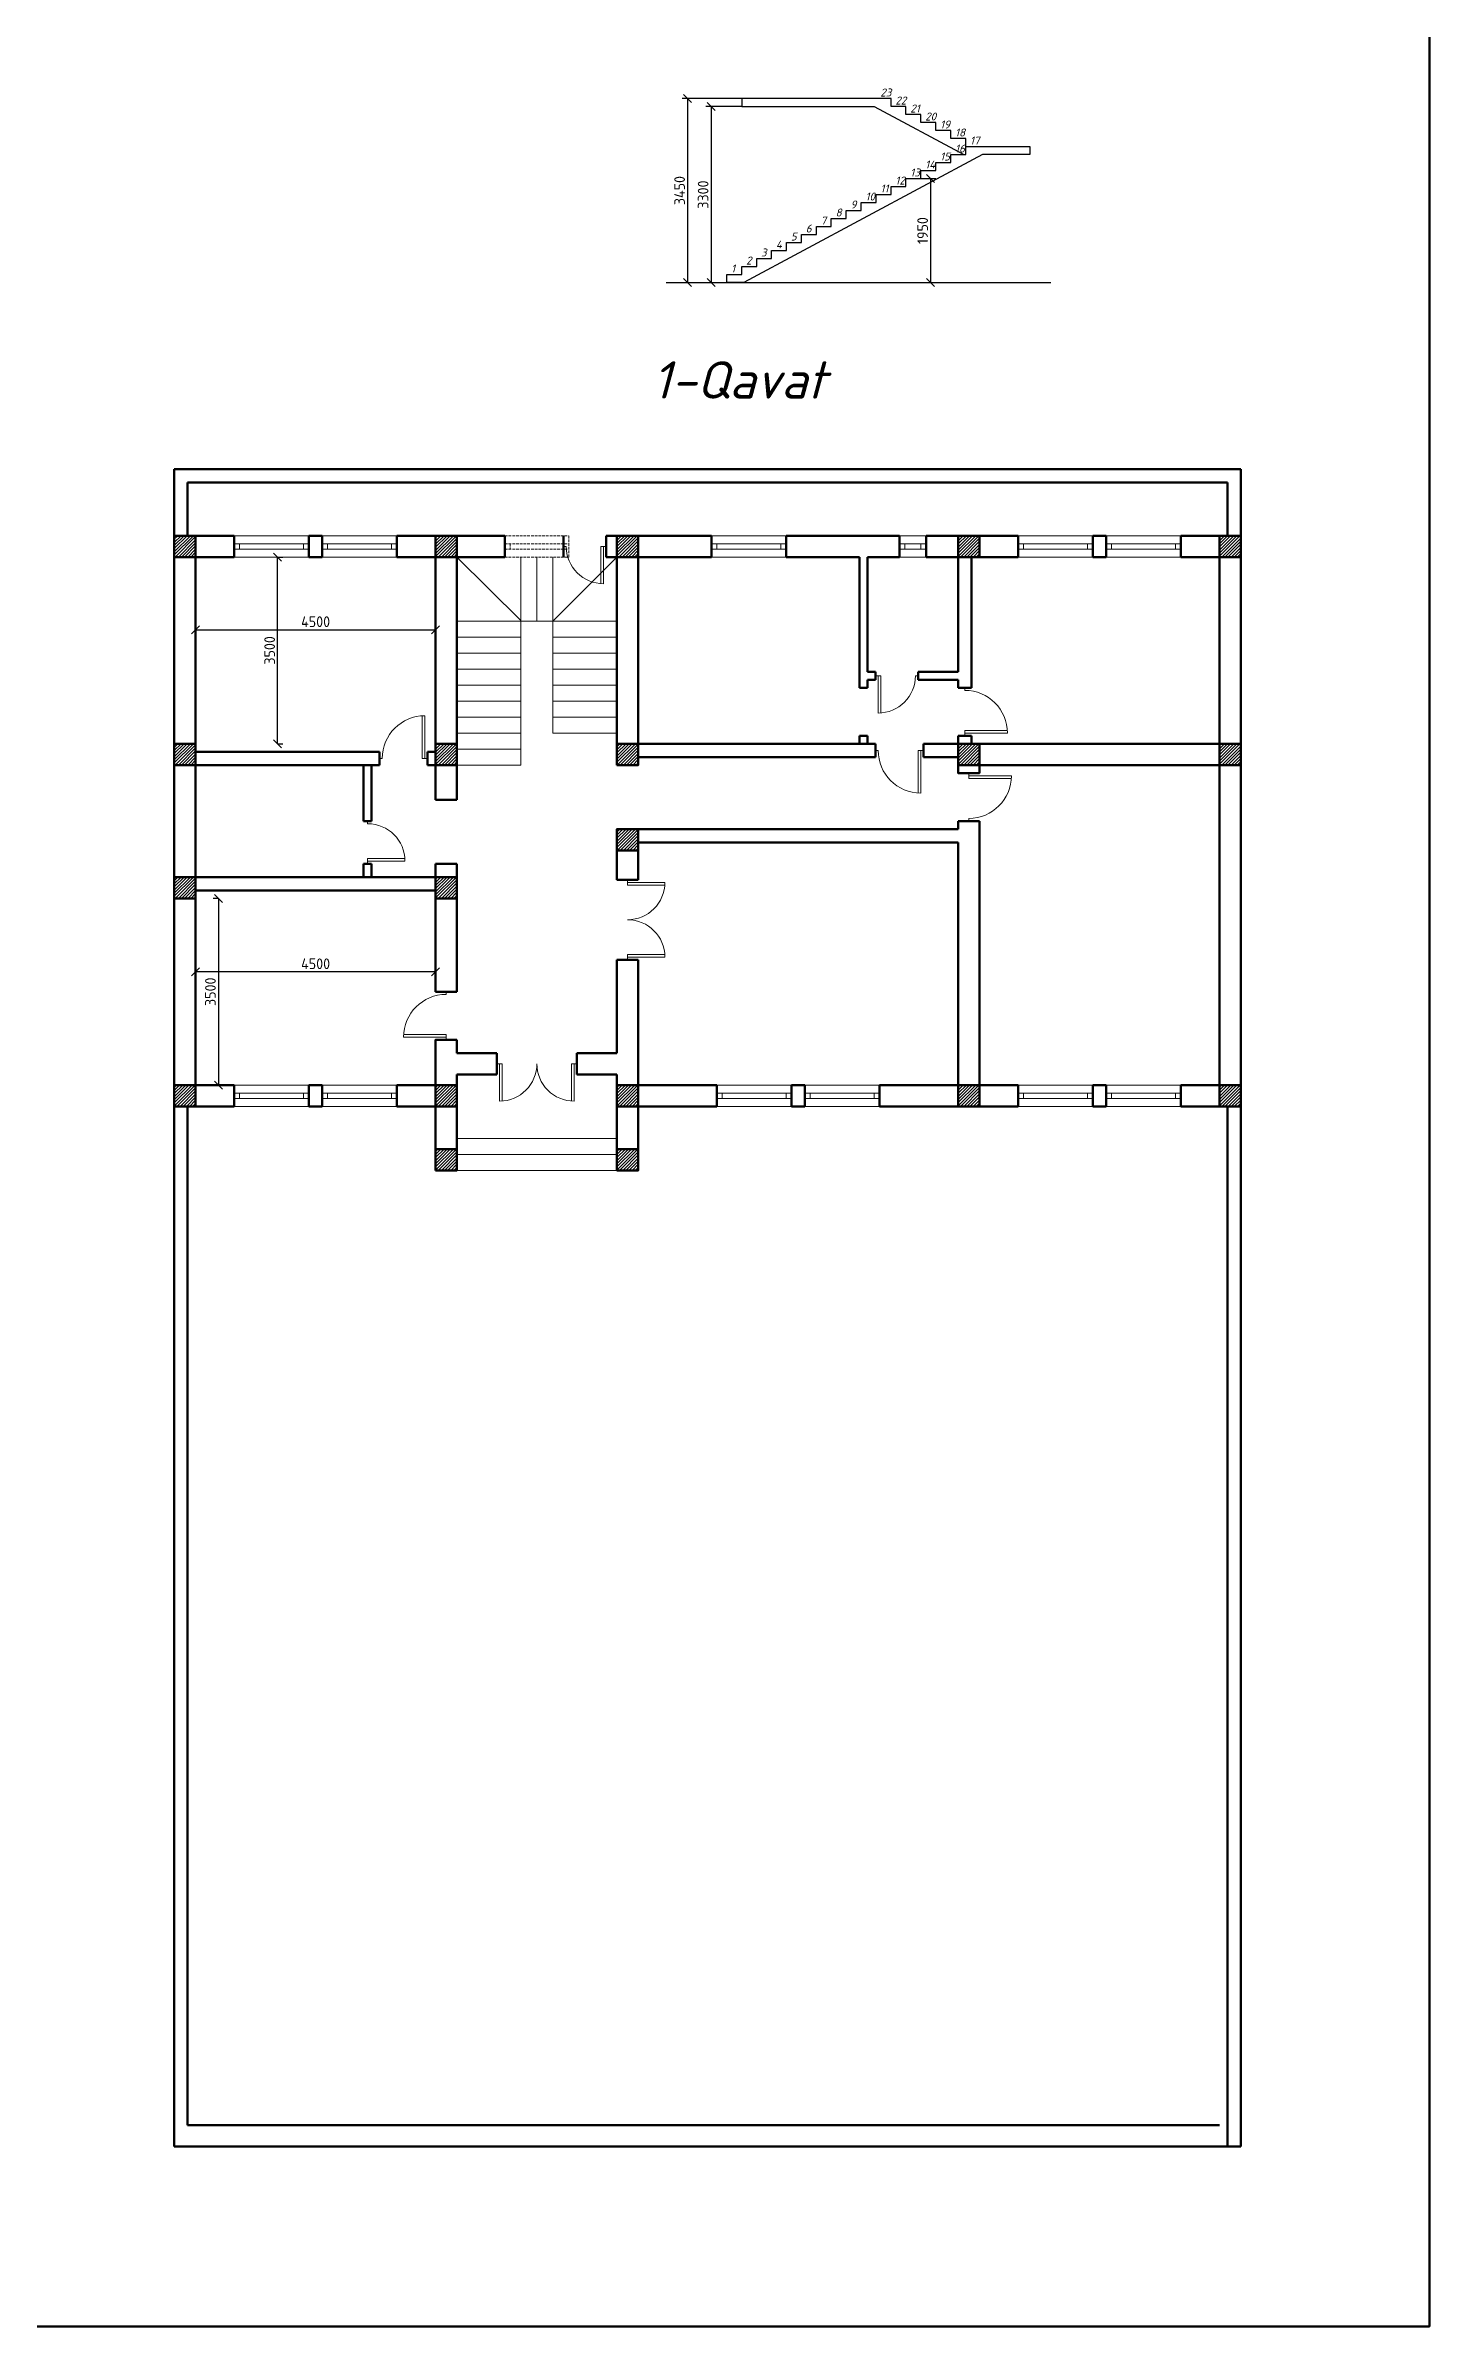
# Model space of a CAD drawing. Header units: millimetres. Extents: x -21484 to 30420, y 5001 to 139612.
# Drawn here: x 4468 to 30420, y 5001 to 47760 of the extents above; entities that cross this region are included whole.
import ezdxf

# ---------------------------------------------------------------- set-up
doc = ezdxf.new("R2010")
doc.units = ezdxf.units.MM
doc.linetypes.add('DASHED', pattern=[7, 5, -2, 0])
doc.layers.add('Razmerlar', color=7, linetype='Continuous')
doc.styles.add('GOST-2.304_Type-B', font='GOST Common.ttf')
doc.styles.get("Standard").update_dxf_attribs({"font": 'isocpeui.ttf', "height": 200})
doc.dimstyles.new('ISO-25', dxfattribs={"dimtxt": 200, "dimasz": 150, "dimexe": 100, "dimexo": 0, "dimgap": 50, "dimtad": 1, "dimtoh": 1, "dimdec": 0, "dimtxsty": 'GOST-2.304_Type-B', "dimblk": 'OBLIQUE', "dimcen": 2.5, "dimadec": 0, "dimazin": 0, "dimtfac": 1, "dimtdec": 0, "dimtmove": 0, "dimatfit": 3, "dimfxl": 0, "dimarcsym": 0})

# ---------------------------------------------------------------- blocks, each defined once
blk = doc.blocks.new('hh')
at = {"lineweight": 18}
for p, q in [((19986, 31138), (19986, 31938)), ((20036, 31138), (20036, 31937)), ((19936, 31138), (20036, 31138)), ((20836, 31138), (20786, 31138))]:
    blk.add_line(p, q, dxfattribs=at)
blk.add_arc((19986, 31138), 800, 0, 90, dxfattribs=at)
blk = doc.blocks.new('_Oblique')
at = {"color": 0, "linetype": 'ByBlock', "lineweight": -2}
blk.add_line((-0.5, -0.5), (0.5, 0.5), dxfattribs=at)
blk = doc.blocks.new('*D102')
at = {"layer": 'Defpoints', "color": 0, "lineweight": 0}
for p in [(7282, 30397), (7282, 30397), (11782, 30397)]:
    blk.add_point(p, dxfattribs=at)
at = {"layer": 'Razmerlar', "color": 0, "lineweight": -2}
for p, q in [((7282, 30397), (7282, 30497)), ((11782, 30397), (7282, 30397)), ((11782, 30397), (11782, 30497))]:
    blk.add_line(p, q, dxfattribs=at)
at = {"layer": 'Razmerlar', "color": 0, "lineweight": -2, "xscale": 150, "yscale": 150, "zscale": 150, "rotation": 180}
blk.add_blockref('_Oblique', (7282, 30397), dxfattribs=at)
at = {"layer": 'Razmerlar', "color": 0, "lineweight": -2, "xscale": 150, "yscale": 150, "zscale": 150}
blk.add_blockref('_Oblique', (11782, 30397), dxfattribs=at)
at = {"layer": 'Razmerlar', "color": 0, "lineweight": 18, "insert": (9532, 30547), "char_height": 200, "attachment_point": 5, "style": 'GOST-2.304_Type-B'}
blk.add_mtext('4500', dxfattribs=at)
blk = doc.blocks.new('*D103')
at = {"layer": 'Defpoints', "color": 0, "lineweight": 0}
for p in [(7709, 31772), (7709, 28272), (7799, 28272)]:
    blk.add_point(p, dxfattribs=at)
at = {"layer": 'Razmerlar', "color": 0, "lineweight": -2}
for p, q in [((7709, 31772), (7609, 31772)), ((7709, 31772), (7709, 28272)), ((7799, 28272), (7609, 28272))]:
    blk.add_line(p, q, dxfattribs=at)
at = {"layer": 'Razmerlar', "color": 0, "lineweight": -2, "xscale": 150, "yscale": 150, "zscale": 150}
for p, rotation in [((7709, 31772), 90), ((7709, 28272), 270)]:
    blk.add_blockref('_Oblique', p, dxfattribs=dict(at, rotation=rotation))
at = {"layer": 'Razmerlar', "color": 0, "lineweight": 18, "insert": (7559, 30022), "char_height": 200, "attachment_point": 5, "rotation": 90, "style": 'GOST-2.304_Type-B'}
blk.add_mtext('3500', dxfattribs=at)
blk = doc.blocks.new('*D104')
at = {"color": 0, "lineweight": -2}
for p, q in [((8820, 38172), (8920, 38172)), ((8820, 34672), (8820, 38172)), ((8820, 34672), (8920, 34672))]:
    blk.add_line(p, q, dxfattribs=at)
at = {"layer": 'Defpoints', "color": 0, "lineweight": 0}
for p in [(8820, 38172), (8820, 38172), (8820, 34672)]:
    blk.add_point(p, dxfattribs=at)
at = {"color": 0, "lineweight": -2, "xscale": 150, "yscale": 150, "zscale": 150}
for p, rotation in [((8820, 38172), 90), ((8820, 34672), 270)]:
    blk.add_blockref('_Oblique', p, dxfattribs=dict(at, rotation=rotation))
at = {"color": 0, "lineweight": 0, "insert": (8670, 36422), "char_height": 200, "attachment_point": 5, "rotation": 90, "style": 'GOST-2.304_Type-B'}
blk.add_mtext('3500', dxfattribs=at)
blk = doc.blocks.new('*D105')
at = {"color": 0, "lineweight": -2}
for p, q in [((7282, 36810), (7282, 36910)), ((7282, 36810), (11782, 36810)), ((11782, 36810), (11782, 36910))]:
    blk.add_line(p, q, dxfattribs=at)
at = {"layer": 'Defpoints', "color": 0, "lineweight": 0}
for p in [(7282, 36810), (11782, 36810), (11782, 36810)]:
    blk.add_point(p, dxfattribs=at)
at = {"color": 0, "lineweight": -2, "xscale": 150, "yscale": 150, "zscale": 150, "rotation": 180}
blk.add_blockref('_Oblique', (7282, 36810), dxfattribs=at)
at = {"color": 0, "lineweight": -2, "xscale": 150, "yscale": 150, "zscale": 150}
blk.add_blockref('_Oblique', (11782, 36810), dxfattribs=at)
at = {"color": 0, "lineweight": 0, "insert": (9532, 36960), "char_height": 200, "attachment_point": 5, "style": 'GOST-2.304_Type-B'}
blk.add_mtext('4500', dxfattribs=at)
blk = doc.blocks.new('kjk')
at = {"lineweight": 18}
for p, q in [((10507, 33222), (10507, 33172)), ((10507, 32422), (10507, 32522)), ((10507, 32522), (11205, 32522)), ((10507, 32472), (11207, 32472))]:
    blk.add_line(p, q, dxfattribs=at)
blk.add_arc((10507, 32472), 700, 0, 90, dxfattribs=at)
blk = doc.blocks.new('*D107')
at = {"color": 0, "lineweight": -2}
for p, q in [((17523, 46767), (16408, 46767)), ((16508, 46767), (16508, 43317)), ((16508, 43317), (16608, 43317))]:
    blk.add_line(p, q, dxfattribs=at)
at = {"layer": 'Defpoints', "color": 0, "lineweight": 0}
for p in [(17523, 46767), (16508, 43317), (16508, 43317)]:
    blk.add_point(p, dxfattribs=at)
at = {"color": 0, "lineweight": -2, "xscale": 150, "yscale": 150, "zscale": 150}
for p, rotation in [((16508, 46767), 90), ((16508, 43317), 270)]:
    blk.add_blockref('_Oblique', p, dxfattribs=dict(at, rotation=rotation))
at = {"color": 0, "lineweight": 0, "insert": (16358, 45042), "char_height": 200, "attachment_point": 5, "rotation": 90, "style": 'GOST-2.304_Type-B'}
blk.add_mtext('3450', dxfattribs=at)
blk = doc.blocks.new('*D108')
at = {"color": 0, "lineweight": -2}
for p, q in [((17523, 46617), (16849, 46617)), ((16949, 46617), (16949, 43317)), ((16949, 43317), (17049, 43317))]:
    blk.add_line(p, q, dxfattribs=at)
at = {"layer": 'Defpoints', "color": 0, "lineweight": 0}
for p in [(17523, 46617), (16949, 43317), (16949, 43317)]:
    blk.add_point(p, dxfattribs=at)
at = {"color": 0, "lineweight": -2, "xscale": 150, "yscale": 150, "zscale": 150}
for p, rotation in [((16949, 46617), 90), ((16949, 43317), 270)]:
    blk.add_blockref('_Oblique', p, dxfattribs=dict(at, rotation=rotation))
at = {"color": 0, "lineweight": 0, "insert": (16799, 44967), "char_height": 200, "attachment_point": 5, "rotation": 90, "style": 'GOST-2.304_Type-B'}
blk.add_mtext('3300', dxfattribs=at)
blk = doc.blocks.new('*D109')
at = {"color": 0, "lineweight": -2}
for p, q in [((20883, 45267), (21166, 45267)), ((21066, 45267), (21066, 43317)), ((20883, 43317), (21166, 43317))]:
    blk.add_line(p, q, dxfattribs=at)
at = {"layer": 'Defpoints', "color": 0, "lineweight": 0}
for p in [(20883, 45267), (20883, 43317), (21066, 43317)]:
    blk.add_point(p, dxfattribs=at)
at = {"color": 0, "lineweight": -2, "xscale": 150, "yscale": 150, "zscale": 150}
for p, rotation in [((21066, 45267), 90), ((21066, 43317), 270)]:
    blk.add_blockref('_Oblique', p, dxfattribs=dict(at, rotation=rotation))
at = {"color": 0, "lineweight": 0, "insert": (20916, 44292), "char_height": 200, "attachment_point": 5, "rotation": 90, "style": 'GOST-2.304_Type-B'}
blk.add_mtext('1950', dxfattribs=at)
blk = doc.blocks.new('hhjk')
at = {"lineweight": 0}
for p, q in [((15382, 32122), (15382, 32022)), ((15382, 32072), (16082, 32072)), ((15382, 32022), (16080, 32022)), ((15382, 30622), (15382, 30722)), ((15382, 30722), (16080, 30722)), ((15382, 30672), (16082, 30672))]:
    blk.add_line(p, q, dxfattribs=at)
for centre, start, end in [((15382, 32072), 270, 0), ((15382, 30672), 0, 90)]:
    blk.add_arc(centre, 700, start, end, dxfattribs=at)

msp = doc.modelspace()

# ---------------------------------------------------------------- hatches: boundary and pattern name
at = {"lineweight": 18}
h = msp.add_hatch(dxfattribs=at)
h.set_pattern_fill('ANSI31', color=6, scale=13)
h.set_pattern_definition([(45, (17707.945, 3333.958), (-29.185832, 29.185832), [])])
h.paths.add_polyline_path([(6881.5, 38172.2), (7281.5, 38172.2), (7281.5, 38572.2), (6881.5, 38572.2)])
h = msp.add_hatch(dxfattribs=at)
h.set_pattern_fill('ANSI31', color=6, scale=13)
h.set_pattern_definition([(45, (10907.945, 3333.958), (-29.18583, 29.18583), [])])
h.paths.add_polyline_path([(11781.5, 38172.2), (12181.5, 38172.2), (12181.5, 38572.2), (11781.5, 38572.2)])
h = msp.add_hatch(dxfattribs=at)
h.set_pattern_fill('ANSI31', color=6, scale=13)
h.set_pattern_definition([(45, (6707.945, 3333.958), (-29.185832, 29.185832), [])])
h.paths.add_polyline_path([(15181.5, 38172.2), (15581.5, 38172.2), (15581.5, 38572.2), (15181.5, 38572.2)])
h = msp.add_hatch(dxfattribs=at)
h.set_pattern_fill('ANSI31', color=6, scale=13)
h.set_pattern_definition([(45, (2607.945, 3333.958), (-29.185832, 29.185832), [])])
h.paths.add_polyline_path([(21581.5, 38172.2), (21981.5, 38172.2), (21981.5, 38572.2), (21581.5, 38572.2)])
h = msp.add_hatch(dxfattribs=at)
h.set_pattern_fill('ANSI31', color=6, scale=13)
h.set_pattern_definition([(45, (-1892.055, 3333.958), (-29.185832, 29.185832), [])])
h.paths.add_polyline_path([(26481.5, 38172.2), (26881.5, 38172.2), (26881.5, 38572.2), (26481.5, 38572.2)])
h = msp.add_hatch(dxfattribs=at)
h.set_pattern_fill('ANSI31', color=6, scale=13)
h.set_pattern_definition([(45, (17707.945, -566.042), (-29.185832, 29.185832), [])])
h.paths.add_polyline_path([(6881.5, 34272.2), (7281.5, 34272.2), (7281.5, 34672.2), (6881.5, 34672.2)])
h = msp.add_hatch(dxfattribs=at)
h.set_pattern_fill('ANSI31', color=6, scale=13)
h.set_pattern_definition([(45, (10907.945, -566.042), (-29.18583, 29.18583), [])])
h.paths.add_polyline_path([(11781.5, 34272.2), (12181.5, 34272.2), (12181.5, 34672.2), (11781.5, 34672.2)])
h = msp.add_hatch(dxfattribs=at)
h.set_pattern_fill('ANSI31', color=6, scale=13)
h.set_pattern_definition([(45, (6707.945, -416.042), (-29.185832, 29.185832), [])])
h.paths.add_polyline_path([(15181.5, 34272.2), (15581.5, 34272.2), (15581.5, 34672.2), (15181.5, 34672.2)])
h = msp.add_hatch(dxfattribs=at)
h.set_pattern_fill('ANSI31', color=6, scale=13)
h.set_pattern_definition([(45, (2607.945, -566.042), (-29.185832, 29.185832), [])])
h.paths.add_polyline_path([(21581.5, 34272.2), (21981.5, 34272.2), (21981.5, 34672.2), (21581.5, 34672.2)])
h = msp.add_hatch(dxfattribs=at)
h.set_pattern_fill('ANSI31', color=6, scale=13)
h.set_pattern_definition([(45, (-1892.055, -566.042), (-29.185832, 29.185832), [])])
h.paths.add_polyline_path([(26481.5, 34272.2), (26881.5, 34272.2), (26881.5, 34672.2), (26481.5, 34672.2)])
h = msp.add_hatch(dxfattribs=at)
h.set_pattern_fill('ANSI31', color=6, scale=13)
h.set_pattern_definition([(45, (6707.945, -2016.042), (-29.185832, 29.185832), [])])
h.paths.add_polyline_path([(15181.5, 32672.2), (15581.5, 32672.2), (15581.5, 33072.2), (15181.5, 33072.2)])
h = msp.add_hatch(dxfattribs=at)
h.set_pattern_fill('ANSI31', color=6, scale=13)
h.set_pattern_definition([(45, (17707.945, -3066.042), (-29.185832, 29.185832), [])])
h.paths.add_polyline_path([(6881.5, 31772.2), (7281.5, 31772.2), (7281.5, 32172.2), (6881.5, 32172.2)])
h = msp.add_hatch(dxfattribs=at)
h.set_pattern_fill('ANSI31', color=6, scale=13)
h.set_pattern_definition([(45, (10907.945, -3066.042), (-29.18583, 29.18583), [])])
h.paths.add_polyline_path([(11781.5, 31772.2), (12181.5, 31772.2), (12181.5, 32172.2), (11781.5, 32172.2)])
h = msp.add_hatch(dxfattribs=at)
h.set_pattern_fill('ANSI31', color=6, scale=13)
h.set_pattern_definition([(45, (6007.945, -6966.042), (-29.18583, 29.18583), [])])
h.paths.add_polyline_path([(6881.5, 27872.2), (7281.5, 27872.2), (7281.5, 28272.2), (6881.5, 28272.2)])
h = msp.add_hatch(dxfattribs=at)
h.set_pattern_fill('ANSI31', color=6, scale=13)
h.set_pattern_definition([(45, (10907.945, -6966.042), (-29.18583, 29.18583), [])])
h.paths.add_polyline_path([(11781.5, 27872.2), (12181.5, 27872.2), (12181.5, 28272.2), (11781.5, 28272.2)])
h = msp.add_hatch(dxfattribs=at)
h.set_pattern_fill('ANSI31', color=6, scale=13)
h.set_pattern_definition([(45, (14307.945, -6966.042), (-29.18583, 29.18583), [])])
h.paths.add_polyline_path([(15181.5, 27872.2), (15581.5, 27872.2), (15581.5, 28272.2), (15181.5, 28272.2)])
h = msp.add_hatch(dxfattribs=at)
h.set_pattern_fill('ANSI31', color=6, scale=13)
h.set_pattern_definition([(45, (2607.945, -6966.042), (-29.185832, 29.185832), [])])
h.paths.add_polyline_path([(21581.5, 27872.2), (21981.5, 27872.2), (21981.5, 28272.2), (21581.5, 28272.2)])
h = msp.add_hatch(dxfattribs=at)
h.set_pattern_fill('ANSI31', color=6, scale=13)
h.set_pattern_definition([(45, (7507.945, -6966.042), (-29.185832, 29.185832), [])])
h.paths.add_polyline_path([(26481.5, 27872.2), (26881.5, 27872.2), (26881.5, 28272.2), (26481.5, 28272.2)])
h = msp.add_hatch(dxfattribs=at)
h.set_pattern_fill('ANSI31', color=6, scale=13)
h.set_pattern_definition([(45, (10907.945, -8166.042), (-29.18583, 29.18583), [])])
h.paths.add_polyline_path([(11781.5, 26672.2), (12181.5, 26672.2), (12181.5, 27072.2), (11781.5, 27072.2)])
h = msp.add_hatch(dxfattribs=at)
h.set_pattern_fill('ANSI31', color=6, scale=13)
h.set_pattern_definition([(45, (14307.945, -8166.042), (-29.18583, 29.18583), [])])
h.paths.add_polyline_path([(15181.5, 26672.2), (15581.5, 26672.2), (15581.5, 27072.2), (15181.5, 27072.2)])

# ---------------------------------------------------------------- linework, layer by layer
at = {"color": 6, "lineweight": 30}
msp.add_line((16104, 43317.3), (23319.9, 43317.3), dxfattribs=at)
at = {"lineweight": 50}
for p, q in [((6881.5, 39822.2), (26881.5, 39822.2)), ((6881.5, 38572.2), (6881.5, 39822.2)), ((26881.5, 39822.2), (26881.5, 8372.2)), ((7131.5, 39572.2), (26631.5, 39572.2)), ((7131.5, 38572.2), (7131.5, 39572.2)), ((26631.5, 38572.2), (26631.5, 39572.2)), ((7281.5, 38572.2), (8006.5, 38572.2)), ((8006.5, 38572.2), (8006.5, 38172.2)), ((9406.5, 38572.2), (9656.5, 38572.2)), ((9406.5, 38572.2), (9406.5, 38172.2)), ((9656.5, 38572.2), (9656.5, 38172.2)), ((11056.5, 38572.2), (13081.5, 38572.2)), ((11056.5, 38572.2), (11056.5, 38172.2)), ((13081.5, 38172.2), (13081.5, 38572.2)), ((14181.5, 38172.2), (14181.5, 38572.2)), ((14981.5, 38572.2), (15581.5, 38572.2)), ((14981.5, 38172.2), (14981.5, 38572.2)), ((16956.5, 38572.2), (15581.5, 38572.2)), ((16956.5, 38572.2), (16956.5, 38172.2)), ((18356.5, 38572.2), (18356.5, 38172.2)), ((18356.5, 38572.2), (20481.5, 38572.2)), ((20481.5, 38172.2), (20481.5, 38572.2)), ((20981.5, 38172.2), (20981.5, 38572.2)), ((20981.5, 38572.2), (22706.5, 38572.2)), ((22706.5, 38572.2), (22706.5, 38172.2)), ((24106.5, 38572.2), (24356.5, 38572.2)), ((24106.5, 38572.2), (24106.5, 38172.2)), ((24356.5, 38572.2), (24356.5, 38172.2)), ((25756.5, 38572.2), (25756.5, 38172.2)), ((25756.5, 38572.2), (26481.5, 38572.2)), ((6881.5, 8372.2), (6881.5, 38172.2)), ((7281.5, 34672.2), (7281.5, 38172.2)), ((7281.5, 38172.2), (8006.5, 38172.2)), ((9406.5, 38172.2), (9656.5, 38172.2)), ((11056.5, 38172.2), (11781.5, 38172.2)), ((11781.5, 34672.2), (11781.5, 38172.2)), ((12181.5, 33622.2), (12181.5, 38222.2)), ((12181.5, 38172.2), (13081.5, 38172.2)), ((14981.5, 38172.2), (15181.5, 38172.2)), ((15181.5, 34672.2), (15181.5, 38172.2)), ((15581.5, 34672.2), (15581.5, 38172.2)), ((16956.5, 38172.2), (15581.5, 38172.2)), ((18356.5, 38172.2), (19731.5, 38172.2)), ((19731.5, 35722.2), (19731.5, 38172.2)), ((19881.5, 38172.2), (20481.5, 38172.2)), ((19881.5, 38172.2), (19931.5, 38172.2)), ((19881.5, 36022.2), (19881.5, 38172.2)), ((20981.5, 38172.2), (21581.5, 38172.2)), ((21581.5, 38172.2), (21581.5, 36022.2)), ((21831.5, 38172.2), (21831.5, 35722.2)), ((21981.5, 38172.2), (22706.5, 38172.2)), ((24106.5, 38172.2), (24356.5, 38172.2)), ((25756.5, 38172.2), (26481.5, 38172.2)), ((26481.5, 38172.2), (26481.5, 34672.2)), ((19881.5, 36022.2), (20031.5, 36022.2)), ((20031.5, 35872.2), (20031.5, 36022.2)), ((20831.5, 35872.2), (20831.5, 36022.2)), ((20831.5, 36022.2), (21581.5, 36022.2)), ((19731.5, 35722.2), (19881.5, 35722.2)), ((19881.5, 35872.2), (20031.5, 35872.2)), ((19881.5, 35722.2), (19881.5, 35872.2)), ((20831.5, 35872.2), (21581.5, 35872.2)), ((21581.5, 35872.2), (21581.5, 35722.2)), ((21581.5, 35722.2), (21831.5, 35722.2)), ((15581.5, 34672.2), (20031.5, 34672.2)), ((19731.5, 34672.2), (19731.5, 34822.2)), ((19731.5, 34822.2), (19881.5, 34822.2)), ((19881.5, 34672.2), (19881.5, 34822.2)), ((20031.5, 34672.2), (20031.5, 34422.2)), ((20931.5, 34672.2), (20931.5, 34422.2)), ((20931.5, 34672.2), (21581.5, 34672.2)), ((21581.5, 34822.2), (21831.5, 34822.2)), ((21581.5, 34822.2), (21581.5, 34672.2)), ((21831.5, 34822.2), (21831.5, 34672.2)), ((21981.5, 34672.2), (26481.5, 34672.2)), ((7281.5, 34522.2), (10731.5, 34522.2)), ((7281.5, 32172.2), (7281.5, 34272.2)), ((7281.5, 34272.2), (10731.5, 34272.2)), ((10431.5, 33222.2), (10431.5, 34272.2)), ((10581.5, 33222.2), (10581.5, 34272.2)), ((10731.5, 34272.2), (10731.5, 34522.2)), ((11631.5, 34272.2), (11631.5, 34522.2)), ((11631.5, 34522.2), (11781.5, 34522.2)), ((11631.5, 34272.2), (11781.5, 34272.2)), ((11781.5, 33622.2), (11781.5, 34272.2)), ((15581.5, 34422.2), (20031.5, 34422.2)), ((20931.5, 34422.2), (21581.5, 34422.2)), ((21981.5, 34272.2), (22381.5, 34272.2)), ((22181.5, 34272.2), (26481.5, 34272.2)), ((26481.5, 34272.2), (26481.5, 28272.2)), ((11781.5, 33622.2), (12181.5, 33622.2)), ((10431.5, 33222.2), (10581.5, 33222.2)), ((15181.5, 33072.2), (21581.5, 33072.2)), ((21581.5, 33072.2), (21581.5, 33222.2)), ((21581.5, 33222.2), (21981.5, 33222.2)), ((21981.5, 33222.2), (21981.5, 33072.2)), ((21981.5, 33072.2), (21981.5, 28272.2)), ((15181.5, 32122.2), (15181.5, 32672.2)), ((15581.5, 32822.2), (21581.5, 32822.2)), ((15581.5, 32122.2), (15581.5, 32672.2)), ((21581.5, 32822.2), (21581.5, 28272.2)), ((7281.5, 32172.2), (11781.5, 32172.2)), ((10431.5, 32422.2), (10581.5, 32422.2)), ((10431.5, 32172.2), (10431.5, 32422.2)), ((10581.5, 32172.2), (10581.5, 32422.2)), ((11781.5, 32172.2), (11781.5, 32422.2)), ((11781.5, 32422.2), (12181.5, 32422.2)), ((12181.5, 30022.2), (12181.5, 32422.2)), ((15581.5, 32122.2), (15181.5, 32122.2)), ((7281.5, 31922.2), (11781.5, 31922.2)), ((7281.5, 28272.2), (7281.5, 31772.2)), ((11781.5, 30022.2), (11781.5, 31772.2)), ((15181.5, 30622.2), (15181.5, 28872.2)), ((15581.5, 30622.2), (15181.5, 30622.2)), ((15581.5, 28272.2), (15581.5, 30622.2)), ((11781.5, 28272.2), (11781.5, 29122.2)), ((12181.5, 28872.2), (12181.5, 29122.2)), ((12181.5, 28872.2), (12931.5, 28872.2)), ((12931.5, 28472.2), (12931.5, 28872.2)), ((14431.5, 28872.2), (15181.5, 28872.2)), ((14431.5, 28472.2), (14431.5, 28872.2)), ((7281.5, 28272.2), (8006.5, 28272.2)), ((8006.5, 28272.2), (8006.5, 27872.2)), ((9406.5, 28272.2), (9406.5, 27872.2)), ((9406.5, 28272.2), (9656.5, 28272.2)), ((9656.5, 28272.2), (9656.5, 27872.2)), ((11056.5, 28272.2), (11056.5, 27872.2)), ((11056.5, 28272.2), (11781.5, 28272.2)), ((12181.5, 28272.2), (12181.5, 28472.2)), ((12181.5, 28472.2), (12931.5, 28472.2)), ((14431.5, 28472.2), (15181.5, 28472.2)), ((15181.5, 28472.2), (15181.5, 27872.2)), ((17056.5, 28272.2), (15581.5, 28272.2)), ((17056.5, 28272.2), (17056.5, 27872.2)), ((18456.5, 28272.2), (18706.5, 28272.2)), ((18456.5, 28272.2), (18456.5, 27872.2)), ((18706.5, 28272.2), (18706.5, 27872.2)), ((20106.5, 28272.2), (21581.5, 28272.2)), ((20106.5, 28272.2), (20106.5, 27872.2)), ((21981.5, 28272.2), (22706.5, 28272.2)), ((22706.5, 28272.2), (22706.5, 27872.2)), ((24106.5, 28272.2), (24356.5, 28272.2)), ((24106.5, 28272.2), (24106.5, 27872.2)), ((24356.5, 28272.2), (24356.5, 27872.2)), ((25756.5, 28272.2), (26481.5, 28272.2)), ((25756.5, 28272.2), (25756.5, 27872.2)), ((7131.5, 27872.2), (7131.5, 8772.2)), ((7131.5, 27872.2), (8006.5, 27872.2)), ((9406.5, 27872.2), (9656.5, 27872.2)), ((11056.5, 27872.2), (11781.5, 27872.2)), ((11781.5, 27872.2), (11781.5, 27072.2)), ((12181.5, 27872.2), (12181.5, 27072.2)), ((15181.5, 27872.2), (17056.5, 27872.2)), ((15181.5, 27872.2), (15181.5, 27072.2)), ((15581.5, 27072.2), (15581.5, 27872.2)), ((18456.5, 27872.2), (18706.5, 27872.2)), ((20106.5, 27872.2), (21581.5, 27872.2)), ((21981.5, 27872.2), (22706.5, 27872.2)), ((24106.5, 27872.2), (24356.5, 27872.2)), ((25756.5, 27872.2), (26481.5, 27872.2)), ((26631.5, 27872.2), (26631.5, 8372.2)), ((26481.5, 8772.2), (7131.5, 8772.2)), ((26881.5, 8372.2), (6881.5, 8372.2))]:
    msp.add_line(p, q, dxfattribs=at)
at = {"lineweight": 0}
for p, q in [((8006.5, 38572.2), (9406.5, 38572.2)), ((9656.5, 38572.2), (11056.5, 38572.2)), ((16956.5, 38572.2), (18356.5, 38572.2)), ((20481.5, 38572.2), (20981.5, 38572.2)), ((22706.5, 38572.2), (24106.5, 38572.2)), ((24356.5, 38572.2), (25756.5, 38572.2)), ((8006.5, 38422.2), (9406.5, 38422.2)), ((8006.5, 38322.2), (9406.5, 38322.2)), ((8006.5, 38172.2), (9406.5, 38172.2)), ((8106.5, 38422.2), (8106.5, 38322.2)), ((9306.5, 38422.2), (9306.5, 38322.2)), ((9656.5, 38422.2), (11056.5, 38422.2)), ((9656.5, 38322.2), (11056.5, 38322.2)), ((9656.5, 38172.2), (11056.5, 38172.2)), ((9756.5, 38422.2), (9756.5, 38322.2)), ((10956.5, 38422.2), (10956.5, 38322.2)), ((13381.5, 36980.3), (12181.5, 38172.2)), ((13381.5, 36980.3), (13381.5, 38172.2)), ((13681.5, 36972.2), (13681.5, 38172.2)), ((13981.5, 36972.2), (15181.5, 38172.2)), ((13981.5, 36972.2), (13981.5, 38164.2)), ((14181.5, 38422.2), (14181.5, 38322.2)), ((16956.5, 38422.2), (18356.5, 38422.2)), ((16956.5, 38322.2), (18356.5, 38322.2)), ((16956.5, 38172.2), (18356.5, 38172.2)), ((17056.5, 38422.2), (17056.5, 38322.2)), ((18256.5, 38422.2), (18256.5, 38322.2)), ((20481.5, 38422.2), (20981.5, 38422.2)), ((20481.5, 38322.2), (20981.5, 38322.2)), ((20481.5, 38172.2), (20981.5, 38172.2)), ((20581.5, 38422.2), (20581.5, 38322.2)), ((20881.5, 38422.2), (20881.5, 38322.2)), ((22706.5, 38422.2), (24106.5, 38422.2)), ((22706.5, 38322.2), (24106.5, 38322.2)), ((22706.5, 38172.2), (24106.5, 38172.2)), ((22806.5, 38422.2), (22806.5, 38322.2)), ((24006.5, 38422.2), (24006.5, 38322.2)), ((24356.5, 38422.2), (25756.5, 38422.2)), ((24356.5, 38322.2), (25756.5, 38322.2)), ((24356.5, 38172.2), (25756.5, 38172.2)), ((24456.5, 38422.2), (24456.5, 38322.2)), ((25656.5, 38422.2), (25656.5, 38322.2)), ((12181.5, 36972.2), (15181.5, 36972.2)), ((13381.5, 36972.2), (13381.5, 34272.2)), ((13981.5, 36972.2), (13981.5, 34872.2)), ((12181.5, 36672.2), (13381.5, 36672.2)), ((12181.5, 36372.2), (13381.5, 36372.2)), ((15181.5, 36672.2), (13981.5, 36672.2)), ((15181.5, 36372.2), (13981.5, 36372.2)), ((12181.5, 36072.2), (13381.5, 36072.2)), ((15181.5, 36072.2), (13981.5, 36072.2)), ((12181.5, 35772.2), (13381.5, 35772.2)), ((15181.5, 35772.2), (13981.5, 35772.2)), ((12181.5, 35472.2), (13381.5, 35472.2)), ((12181.5, 35172.2), (13381.5, 35172.2)), ((15181.5, 35472.2), (13981.5, 35472.2)), ((15181.5, 35172.2), (13981.5, 35172.2)), ((12181.5, 34872.2), (13381.5, 34872.2)), ((15181.5, 34872.2), (13981.5, 34872.2)), ((12181.5, 34572.2), (13381.5, 34572.2)), ((12181.5, 34272.2), (13381.5, 34272.2)), ((8006.5, 28272.2), (9406.5, 28272.2)), ((9656.5, 28272.2), (11056.5, 28272.2)), ((17056.5, 28272.2), (18456.5, 28272.2)), ((18706.5, 28272.2), (20106.5, 28272.2)), ((22706.5, 28272.2), (24106.5, 28272.2)), ((24356.5, 28272.2), (25756.5, 28272.2)), ((8006.5, 28122.2), (9406.5, 28122.2)), ((8006.5, 28022.2), (9406.5, 28022.2)), ((8006.5, 27872.2), (9406.5, 27872.2)), ((8106.5, 28122.2), (8106.5, 28022.2)), ((9306.5, 28122.2), (9306.5, 28022.2)), ((9656.5, 28122.2), (11056.5, 28122.2)), ((9656.5, 28022.2), (11056.5, 28022.2)), ((9656.5, 27872.2), (11056.5, 27872.2)), ((9756.5, 28122.2), (9756.5, 28022.2)), ((10956.5, 28122.2), (10956.5, 28022.2)), ((17056.5, 28122.2), (18456.5, 28122.2)), ((17056.5, 28022.2), (18456.5, 28022.2)), ((17056.5, 27872.2), (18456.5, 27872.2)), ((17156.5, 28122.2), (17156.5, 28022.2)), ((18356.5, 28122.2), (18356.5, 28022.2)), ((18706.5, 28122.2), (20106.5, 28122.2)), ((18706.5, 28022.2), (20106.5, 28022.2)), ((18706.5, 27872.2), (20106.5, 27872.2)), ((18806.5, 28122.2), (18806.5, 28022.2)), ((20006.5, 28122.2), (20006.5, 28022.2)), ((22706.5, 28122.2), (24106.5, 28122.2)), ((22706.5, 28022.2), (24106.5, 28022.2)), ((22706.5, 27872.2), (24106.5, 27872.2)), ((22806.5, 28122.2), (22806.5, 28022.2)), ((24006.5, 28122.2), (24006.5, 28022.2)), ((24356.5, 28122.2), (25756.5, 28122.2)), ((24356.5, 28022.2), (25756.5, 28022.2)), ((24356.5, 27872.2), (25756.5, 27872.2)), ((24456.5, 28122.2), (24456.5, 28022.2)), ((25656.5, 28122.2), (25656.5, 28022.2)), ((12181.5, 27272.2), (15181.5, 27272.2)), ((12181.5, 26972.2), (15181.5, 26972.2)), ((11781.5, 26672.2), (15181.5, 26672.2))]:
    msp.add_line(p, q, dxfattribs=at)
at = {"linetype": 'DASHED', "lineweight": 0, "ltscale": 10}
for p, q in [((13081.5, 38572.2), (14281.5, 38572.2)), ((13081.5, 38572.2), (14281.5, 38572.2)), ((14281.5, 38172.2), (14281.5, 38572.2)), ((13081.5, 38422.2), (14281.5, 38422.2)), ((13081.5, 38322.2), (14281.5, 38322.2)), ((13081.5, 38172.2), (14281.5, 38172.2)), ((13081.5, 38172.2), (14281.5, 38172.2)), ((13181.5, 38422.2), (13181.5, 38322.2))]:
    msp.add_line(p, q, dxfattribs=at)
at = {"color": 1, "lineweight": 70}
msp.add_lwpolyline([(-21483.7, 49871.2), (30419.8, 49871.2), (30419.8, 5001), (-21483.7, 5001)], close=True, dxfattribs=at)
at = {"color": 6, "lineweight": 30}
msp.add_lwpolyline([(21723.4, 45867.3), (21723.4, 46017.3), (21443.4, 46017.3), (21443.4, 46167.3), (21163.4, 46167.3), (21163.4, 46317.3), (20883.4, 46317.3), (20883.4, 46467.3), (20603.4, 46467.3), (20603.4, 46617.3), (20323.4, 46617.3), (20323.4, 46767.3), (17523.4, 46767.3), (17523.4, 46617.3), (20005.8, 46617.3), (21685.8, 45717.3)], dxfattribs=at)
msp.add_lwpolyline([(17561.1, 43317.3), (17243.4, 43317.3), (17243.4, 43467.3), (17523.4, 43467.3), (17523.4, 43617.3), (17803.4, 43617.3), (17803.4, 43767.3), (18083.4, 43767.3), (18083.4, 43917.3), (18363.4, 43917.3), (18363.4, 44067.3), (18643.4, 44067.3), (18643.4, 44217.3), (18923.4, 44217.3), (18923.4, 44367.3), (19203.4, 44367.3), (19203.4, 44517.3), (19483.4, 44517.3), (19483.4, 44667.3), (19763.4, 44667.3), (19763.4, 44817.3), (20043.4, 44817.3), (20043.4, 44967.3), (20323.4, 44967.3), (20323.4, 44967.3), (20323.4, 45117.3), (20603.4, 45117.3), (20603.4, 45267.3), (20883.4, 45267.3), (20883.4, 45417.3), (21163.4, 45417.3), (21163.4, 45567.3), (21443.4, 45567.3), (21443.4, 45717.3), (21723.4, 45717.3), (21723.4, 45867.3), (22923.4, 45867.3), (22923.4, 45717.3), (22041.1, 45717.3)], close=True, dxfattribs=at)
at = {"color": 1, "lineweight": 50}
for points in [[(6881.5, 38172.2), (7281.5, 38172.2), (7281.5, 38572.2), (6881.5, 38572.2)], [(11781.5, 38172.2), (12181.5, 38172.2), (12181.5, 38572.2), (11781.5, 38572.2)], [(15181.5, 38172.2), (15581.5, 38172.2), (15581.5, 38572.2), (15181.5, 38572.2)], [(21581.5, 38172.2), (21981.5, 38172.2), (21981.5, 38572.2), (21581.5, 38572.2)], [(26481.5, 38172.2), (26881.5, 38172.2), (26881.5, 38572.2), (26481.5, 38572.2)], [(6881.5, 34272.2), (7281.5, 34272.2), (7281.5, 34672.2), (6881.5, 34672.2)], [(11781.5, 34272.2), (12181.5, 34272.2), (12181.5, 34672.2), (11781.5, 34672.2)], [(15181.5, 34272.2), (15581.5, 34272.2), (15581.5, 34672.2), (15181.5, 34672.2)], [(21581.5, 34272.2), (21981.5, 34272.2), (21981.5, 34672.2), (21581.5, 34672.2)], [(26481.5, 34272.2), (26881.5, 34272.2), (26881.5, 34672.2), (26481.5, 34672.2)], [(15181.5, 32672.2), (15581.5, 32672.2), (15581.5, 33072.2), (15181.5, 33072.2)], [(6881.5, 31772.2), (7281.5, 31772.2), (7281.5, 32172.2), (6881.5, 32172.2)], [(11781.5, 31772.2), (12181.5, 31772.2), (12181.5, 32172.2), (11781.5, 32172.2)], [(6881.5, 27872.2), (7281.5, 27872.2), (7281.5, 28272.2), (6881.5, 28272.2)], [(11781.5, 27872.2), (12181.5, 27872.2), (12181.5, 28272.2), (11781.5, 28272.2)], [(15181.5, 27872.2), (15581.5, 27872.2), (15581.5, 28272.2), (15181.5, 28272.2)], [(21581.5, 27872.2), (21981.5, 27872.2), (21981.5, 28272.2), (21581.5, 28272.2)], [(26481.5, 27872.2), (26881.5, 27872.2), (26881.5, 28272.2), (26481.5, 28272.2)], [(11781.5, 26672.2), (12181.5, 26672.2), (12181.5, 27072.2), (11781.5, 27072.2)], [(15181.5, 26672.2), (15581.5, 26672.2), (15581.5, 27072.2), (15181.5, 27072.2)]]:
    msp.add_lwpolyline(points, close=True, dxfattribs=at)
at = {"lineweight": 50}
for points in [[(21981.5, 34272.2), (21981.5, 34122.2), (21581.5, 34122.2), (21581.5, 34272.2)], [(11781.5, 30022.2), (12181.5, 30022.2)], [(11781.5, 29122.2), (11781.5, 29122.2), (12181.5, 29122.2)]]:
    msp.add_lwpolyline(points, dxfattribs=at)

# ---------------------------------------------------------------- block references
at = {"lineweight": 0, "xscale": -1, "rotation": 90}
msp.add_blockref('kjk', (47403.7, 48878.7), dxfattribs=at)
at = {"lineweight": 0, "rotation": 270}
for name, p in [('kjk', (-12390.7, 46453.7)), ('hhjk', (-17690.7, 44053.7))]:
    msp.add_blockref(name, p, dxfattribs=at)
at = {"lineweight": 18, "xscale": -1, "rotation": 270}
msp.add_blockref('hh', (-9431.8, 14886.4), dxfattribs=at)
at = {"lineweight": 18, "xscale": -1}
msp.add_blockref('hh', (31567.4, 3259), dxfattribs=at)
at = {"lineweight": 18}
for p, rotation in [((40867.4, 65685.5), 180), ((-9356.8, 54058.1), 270), ((43119.8, 9186.4), 90.00000000000001)]:
    msp.add_blockref('hh', p, dxfattribs=dict(at, rotation=rotation))
at = {"lineweight": 0}
for name in ['kjk', 'hhjk']:
    msp.add_blockref(name, (0, 0), dxfattribs=at)

# ---------------------------------------------------------------- texts
for s, width, insert, char_height, attachment_point in [('23', 142.763, (20122.1, 46955.9), 150, 1), ('22', 142.763, (20403.9, 46805.9), 150, 1), ('21', 142.763, (20683.9, 46655.9), 150, 1), ('20', 142.763, (20963.9, 46505.9), 150, 1), ('19', 142.763, (21243.9, 46355.9), 150, 1), ('18', 142.763, (21523.9, 46205.9), 150, 1), ('15', 142.763, (21243.9, 45755.9), 150, 1), ('16', 142.763, (21523.9, 45905.9), 150, 1), ('17', 142.763, (21803.9, 46055.9), 150, 1), ('13', 142.763, (20683.9, 45455.9), 150, 1), ('14', 142.763, (20963.9, 45605.9), 150, 1), ('10', 142.763, (19843.9, 45005.9), 150, 1), ('11', 142.763, (20123.9, 45155.9), 150, 1), ('12', 142.763, (20403.9, 45305.9), 150, 1), ('7', 142.763, (19003.9, 44555.9), 150, 1), ('8', 142.763, (19283.9, 44705.9), 150, 1), ('9', 142.763, (19563.9, 44855.9), 150, 1), ('4', 142.763, (18163.9, 44105.9), 150, 1), ('5', 142.763, (18443.9, 44255.9), 150, 1), ('6', 142.763, (18723.9, 44405.9), 150, 1), ('1', 142.763, (17323.9, 43655.9), 150, 1), ('2', 142.763, (17603.9, 43805.9), 150, 1), ('3', 142.763, (17883.9, 43955.9), 150, 1), ('{\\fISOCPEUR|b1|i1|c204|p34;1-Qavat}', 5585.086, (19107.6, 41842.5), 700, 3)]:
    msp.add_mtext_dynamic_manual_height_columns(s, width=width, gutter_width=1000, heights=[0], dxfattribs=dict(at, insert=insert, char_height=char_height, attachment_point=attachment_point))

# ---------------------------------------------------------------- dimensions: what is measured, and where the dimension line sits
for base, p1, p2, picture, middle in [((16507.9, 43317.3), (17523.4, 46767.3), (16507.9, 43317.3), '*D107', (16357.9, 45042.3)), ((16949.1, 43317.3), (17523.4, 46617.3), (16949.1, 43317.3), '*D108', (16799.1, 44967.3)), ((21066.4, 43317.3), (20883.4, 45267.3), (20883.4, 43317.3), '*D109', (20916.4, 44292.3)), ((8819.8, 38172.2), (8819.8, 34672.2), (8819.8, 38172.2), '*D104', (8669.8, 36422.2))]:
    dim = msp.add_linear_dim(base=base, p1=p1, p2=p2, angle=90, dimstyle='ISO-25', dxfattribs=at)
    dim.commit()
    dim.dimension.update_dxf_attribs({"geometry": picture, "text_midpoint": middle})
dim = msp.add_linear_dim(base=(11781.5, 36810.1), p1=(7281.5, 36810.1), p2=(11781.5, 36810.1), dimstyle='ISO-25', dxfattribs=at)
dim.commit()
dim.dimension.update_dxf_attribs({"geometry": '*D105', "text_midpoint": (9531.5, 36960.1)})
at = {"layer": 'Razmerlar', "lineweight": 18}
for base, p1, p2, angle, picture, middle in [((7708.6, 28272.2), (7708.6, 31772.2), (7798.8, 28272.2), 90, '*D103', (7558.6, 30022.2)), ((7281.5, 30397.2), (11781.5, 30397.2), (7281.5, 30397.2), 180, '*D102', (9531.5, 30547.2))]:
    dim = msp.add_linear_dim(base=base, p1=p1, p2=p2, angle=angle, dimstyle='ISO-25', dxfattribs=at)
    dim.commit()
    dim.dimension.update_dxf_attribs({"geometry": picture, "text_midpoint": middle})

doc.saveas('drawing.dxf')
